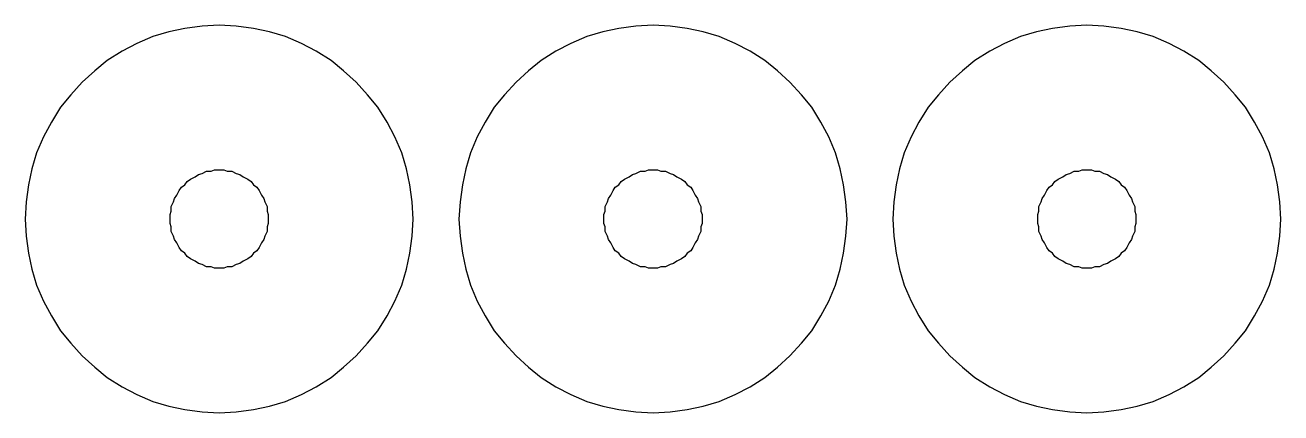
# Model space of a CAD drawing. Header units: millimetres. Extents: x 6 to 116, y 6 to 40.
import ezdxf

# ---------------------------------------------------------------- set-up
doc = ezdxf.new("R2010")
doc.units = ezdxf.units.MM
doc.layers.add('CUT', color=1, linetype='Continuous')
doc.layers.add('CUT_INNER', color=1, linetype='Continuous')

msp = doc.modelspace()

# ---------------------------------------------------------------- linework, layer by layer
at = {"layer": 'CUT'}
for points in [[(24.5, 6.1), (26, 6.3), (27.4, 6.6), (28.8, 7), (30.2, 7.6), (31.5, 8.3), (32.8, 9.1), (33.9, 10), (35, 11), (36, 12.1), (36.9, 13.2), (37.7, 14.5), (38.4, 15.8), (39, 17.2), (39.4, 18.6), (39.7, 20), (39.9, 21.5), (40, 23), (39.9, 24.5), (39.7, 26), (39.4, 27.4), (39, 28.8), (38.4, 30.2), (37.7, 31.5), (36.9, 32.8), (36, 33.9), (35, 35), (33.9, 36), (32.8, 36.9), (31.5, 37.7), (30.2, 38.4), (28.8, 39), (27.4, 39.4), (26, 39.7), (24.5, 39.9), (23, 40), (21.5, 39.9), (20, 39.7), (18.6, 39.4), (17.2, 39), (15.8, 38.4), (14.5, 37.7), (13.2, 36.9), (12.1, 36), (11, 35), (10, 33.9), (9.1, 32.8), (8.3, 31.5), (7.6, 30.2), (7, 28.8), (6.6, 27.4), (6.3, 26), (6.1, 24.5), (6, 23), (6.1, 21.5), (6.3, 20), (6.6, 18.6), (7, 17.2), (7.6, 15.8), (8.3, 14.5), (9.1, 13.2), (10, 12.1), (11, 11), (12.1, 10), (13.2, 9.1), (14.5, 8.3), (15.8, 7.6), (17.2, 7), (18.6, 6.6), (20, 6.3), (21.5, 6.1), (23, 6), (24.5, 6.1)], [(62.5, 6.1), (64, 6.3), (65.4, 6.6), (66.8, 7), (68.2, 7.6), (69.5, 8.3), (70.8, 9.1), (71.9, 10), (73, 11), (74, 12.1), (74.9, 13.2), (75.7, 14.5), (76.4, 15.8), (77, 17.2), (77.4, 18.6), (77.7, 20), (77.9, 21.5), (78, 23), (77.9, 24.5), (77.7, 26), (77.4, 27.4), (77, 28.8), (76.4, 30.2), (75.7, 31.5), (74.9, 32.8), (74, 33.9), (73, 35), (71.9, 36), (70.8, 36.9), (69.5, 37.7), (68.2, 38.4), (66.8, 39), (65.4, 39.4), (64, 39.7), (62.5, 39.9), (61, 40), (59.5, 39.9), (58, 39.7), (56.6, 39.4), (55.2, 39), (53.8, 38.4), (52.5, 37.7), (51.2, 36.9), (50.1, 36), (49, 35), (48, 33.9), (47.1, 32.8), (46.3, 31.5), (45.6, 30.2), (45, 28.8), (44.6, 27.4), (44.3, 26), (44.1, 24.5), (44, 23), (44.1, 21.5), (44.3, 20), (44.6, 18.6), (45, 17.2), (45.6, 15.8), (46.3, 14.5), (47.1, 13.2), (48, 12.1), (49, 11), (50.1, 10), (51.2, 9.1), (52.5, 8.3), (53.8, 7.6), (55.2, 7), (56.6, 6.6), (58, 6.3), (59.5, 6.1), (61, 6), (62.5, 6.1)], [(100.5, 6.1), (102, 6.3), (103.4, 6.6), (104.8, 7), (106.2, 7.6), (107.5, 8.3), (108.8, 9.1), (109.9, 10), (111, 11), (112, 12.1), (112.9, 13.2), (113.7, 14.5), (114.4, 15.8), (115, 17.2), (115.4, 18.6), (115.7, 20), (115.9, 21.5), (116, 23), (115.9, 24.5), (115.7, 26), (115.4, 27.4), (115, 28.8), (114.4, 30.2), (113.7, 31.5), (112.9, 32.8), (112, 33.9), (111, 35), (109.9, 36), (108.8, 36.9), (107.5, 37.7), (106.2, 38.4), (104.8, 39), (103.4, 39.4), (102, 39.7), (100.5, 39.9), (99, 40), (97.5, 39.9), (96, 39.7), (94.6, 39.4), (93.2, 39), (91.8, 38.4), (90.5, 37.7), (89.2, 36.9), (88.1, 36), (87, 35), (86, 33.9), (85.1, 32.8), (84.3, 31.5), (83.6, 30.2), (83, 28.8), (82.6, 27.4), (82.3, 26), (82.1, 24.5), (82, 23), (82.1, 21.5), (82.3, 20), (82.6, 18.6), (83, 17.2), (83.6, 15.8), (84.3, 14.5), (85.1, 13.2), (86, 12.1), (87, 11), (88.1, 10), (89.2, 9.1), (90.5, 8.3), (91.8, 7.6), (93.2, 7), (94.6, 6.6), (96, 6.3), (97.5, 6.1), (99, 6), (100.5, 6.1)]]:
    msp.add_lwpolyline(points, close=True, dxfattribs=at)
at = {"layer": 'CUT_INNER'}
for points in [[(22.6, 18.7), (22.3, 18.8), (21.9, 18.8), (21.5, 19), (21.2, 19.1), (20.9, 19.3), (20.5, 19.5), (20.2, 19.7), (20, 20), (19.7, 20.2), (19.5, 20.5), (19.3, 20.9), (19.1, 21.2), (19, 21.5), (18.8, 21.9), (18.8, 22.3), (18.7, 22.6), (18.7, 23), (18.7, 23.4), (18.8, 23.7), (18.8, 24.1), (19, 24.5), (19.1, 24.8), (19.3, 25.1), (19.5, 25.5), (19.7, 25.8), (20, 26), (20.2, 26.3), (20.5, 26.5), (20.9, 26.7), (21.2, 26.9), (21.5, 27), (21.9, 27.2), (22.3, 27.2), (22.6, 27.3), (23, 27.3), (23.4, 27.3), (23.7, 27.2), (24.1, 27.2), (24.5, 27), (24.8, 26.9), (25.1, 26.7), (25.5, 26.5), (25.8, 26.3), (26, 26), (26.3, 25.8), (26.5, 25.5), (26.7, 25.1), (26.9, 24.8), (27, 24.5), (27.2, 24.1), (27.2, 23.7), (27.3, 23.4), (27.3, 23), (27.3, 22.6), (27.2, 22.3), (27.2, 21.9), (27, 21.5), (26.9, 21.2), (26.7, 20.9), (26.5, 20.5), (26.3, 20.2), (26, 20), (25.8, 19.7), (25.5, 19.5), (25.1, 19.3), (24.8, 19.1), (24.5, 19), (24.1, 18.8), (23.7, 18.8), (23.4, 18.7), (23, 18.7), (22.6, 18.7)], [(60.6, 18.7), (60.3, 18.8), (59.9, 18.8), (59.5, 19), (59.2, 19.1), (58.9, 19.3), (58.5, 19.5), (58.2, 19.7), (58, 20), (57.7, 20.2), (57.5, 20.5), (57.3, 20.9), (57.1, 21.2), (57, 21.5), (56.8, 21.9), (56.8, 22.3), (56.7, 22.6), (56.7, 23), (56.7, 23.4), (56.8, 23.7), (56.8, 24.1), (57, 24.5), (57.1, 24.8), (57.3, 25.1), (57.5, 25.5), (57.7, 25.8), (58, 26), (58.2, 26.3), (58.5, 26.5), (58.9, 26.7), (59.2, 26.9), (59.5, 27), (59.9, 27.2), (60.3, 27.2), (60.6, 27.3), (61, 27.3), (61.4, 27.3), (61.7, 27.2), (62.1, 27.2), (62.5, 27), (62.8, 26.9), (63.1, 26.7), (63.5, 26.5), (63.8, 26.3), (64, 26), (64.3, 25.8), (64.5, 25.5), (64.7, 25.1), (64.9, 24.8), (65, 24.5), (65.2, 24.1), (65.2, 23.7), (65.3, 23.4), (65.3, 23), (65.3, 22.6), (65.2, 22.3), (65.2, 21.9), (65, 21.5), (64.9, 21.2), (64.7, 20.9), (64.5, 20.5), (64.3, 20.2), (64, 20), (63.8, 19.7), (63.5, 19.5), (63.1, 19.3), (62.8, 19.1), (62.5, 19), (62.1, 18.8), (61.7, 18.8), (61.4, 18.7), (61, 18.7), (60.6, 18.7)], [(98.6, 18.7), (98.3, 18.8), (97.9, 18.8), (97.5, 19), (97.2, 19.1), (96.9, 19.3), (96.5, 19.5), (96.2, 19.7), (96, 20), (95.7, 20.2), (95.5, 20.5), (95.3, 20.9), (95.1, 21.2), (95, 21.5), (94.8, 21.9), (94.8, 22.3), (94.7, 22.6), (94.7, 23), (94.7, 23.4), (94.8, 23.7), (94.8, 24.1), (95, 24.5), (95.1, 24.8), (95.3, 25.1), (95.5, 25.5), (95.7, 25.8), (96, 26), (96.2, 26.3), (96.5, 26.5), (96.9, 26.7), (97.2, 26.9), (97.5, 27), (97.9, 27.2), (98.3, 27.2), (98.6, 27.3), (99, 27.3), (99.4, 27.3), (99.7, 27.2), (100.1, 27.2), (100.5, 27), (100.8, 26.9), (101.1, 26.7), (101.5, 26.5), (101.8, 26.3), (102, 26), (102.3, 25.8), (102.5, 25.5), (102.7, 25.1), (102.9, 24.8), (103, 24.5), (103.2, 24.1), (103.2, 23.7), (103.3, 23.4), (103.3, 23), (103.3, 22.6), (103.2, 22.3), (103.2, 21.9), (103, 21.5), (102.9, 21.2), (102.7, 20.9), (102.5, 20.5), (102.3, 20.2), (102, 20), (101.8, 19.7), (101.5, 19.5), (101.1, 19.3), (100.8, 19.1), (100.5, 19), (100.1, 18.8), (99.7, 18.8), (99.4, 18.7), (99, 18.7), (98.6, 18.7)]]:
    msp.add_lwpolyline(points, close=True, dxfattribs=at)

doc.saveas('drawing.dxf')
